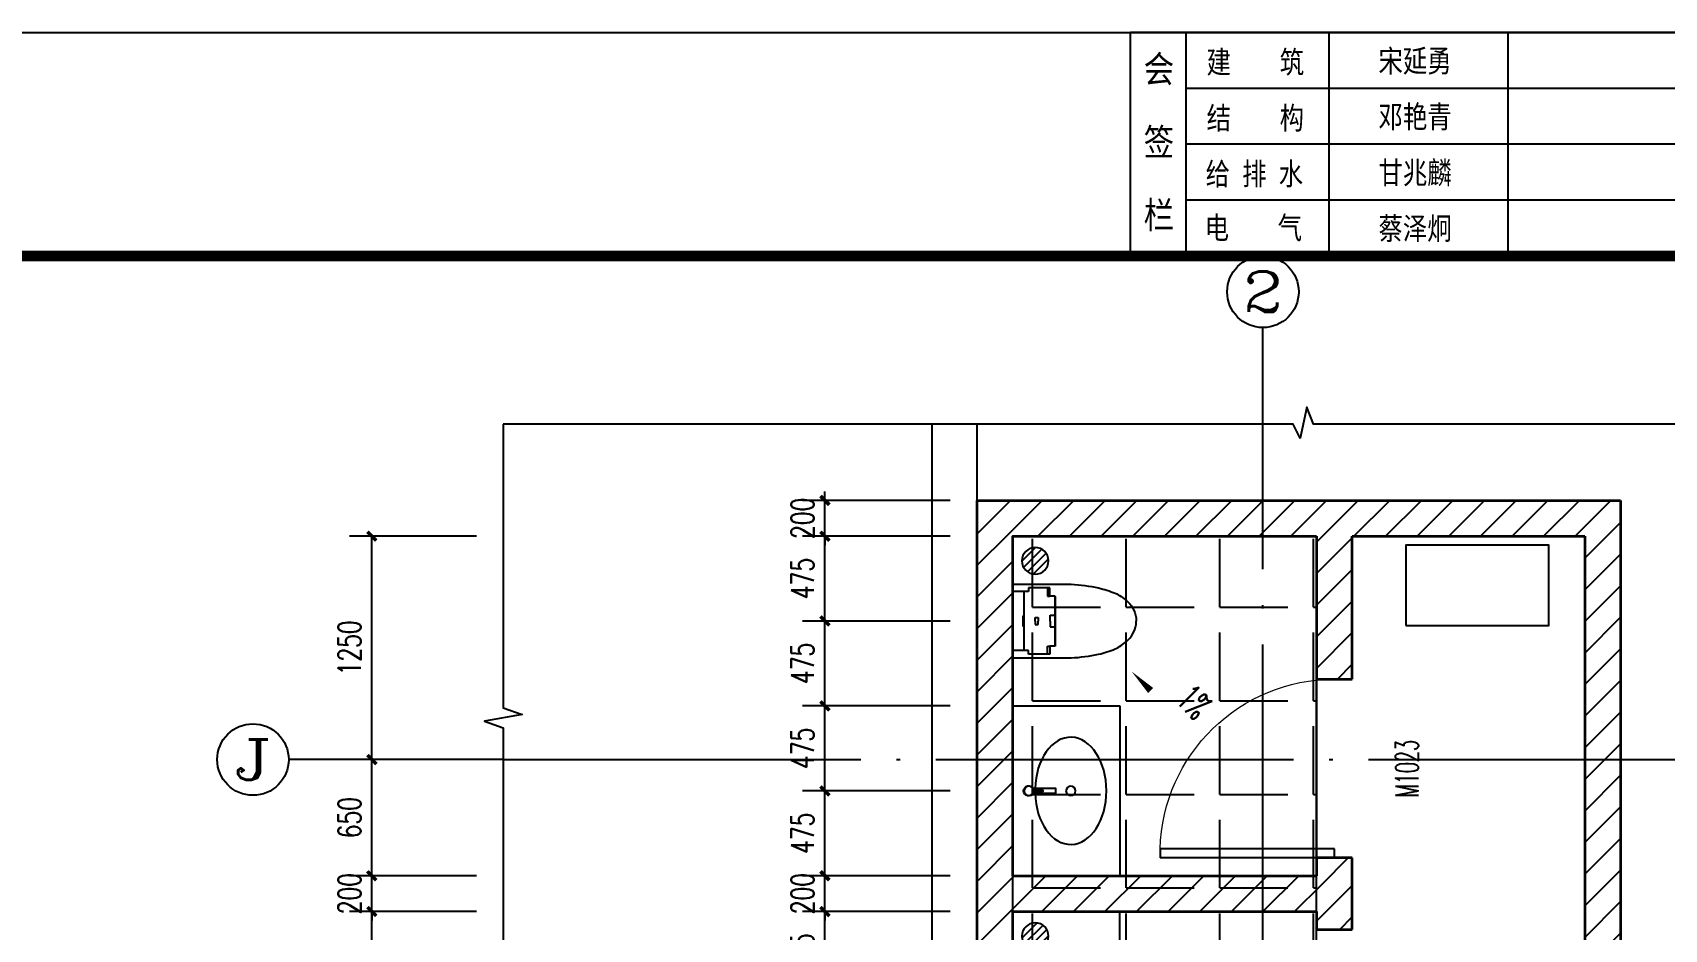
# Model space of a CAD drawing. Header units: millimetres. Extents: x 434053 to 1059003, y -2417481 to 936527.
# Drawn here: x 543948 to 553075, y -2118522 to -2113504 of the extents above; entities that cross this region are included whole.
import ezdxf
from ezdxf.enums import TextEntityAlignment as Align

# ---------------------------------------------------------------- set-up
doc = ezdxf.new("R2010")
doc.units = ezdxf.units.MM
doc.header["$LTSCALE"] = 1000
doc.header["$MEASUREMENT"] = 0
doc.linetypes.add('DOTE', pattern=[2.4200000000000004, 2, -0.2, 0.02, -0.2])
doc.layers.get('Defpoints').update_dxf_attribs({"color": 6})
for name, color, linetype in [('A-ANNO-DIMS', 3, 'Continuous'), ('A-ANNO-TTLB', 7, 'Continuous'), ('A-AXIS', 16, 'DOTE'), ('A-WALL-PATT', 8, 'Continuous'), ('AXIS', 3, 'Continuous'), ('AXIS_TEXT', 7, 'Continuous'), ('DIM_SYMB', 3, 'Continuous'), ('fur2023', 252, 'Continuous'), ('PUB_HATCH', 8, 'Continuous'), ('PUB_TEXT', 7, 'Continuous'), ('STAIR', 2, 'Continuous'), ('WINDOW', 4, 'Continuous'), ('WINDOW_TEXT', 7, 'Continuous')]:
    doc.layers.add(name, color=color, linetype=linetype)
doc.layers.add('A-WALL', color=5, linetype='Continuous', lineweight=35)
doc.styles.add('_TCH_AXIS', font='COMPLEX', dxfattribs={"bigfont": 'GBCBIG'})
doc.styles.add('_TCH_DIM', font='SIMPLEX.shx', dxfattribs={"width": 0.8, "height": 3, "bigfont": 'GBCBIG.shx'})
doc.styles.add('_TCH_DIM_T3', font='SIMPLEX', dxfattribs={"width": 0.7058823529411765, "bigfont": 'GBCBIG'})
doc.styles.add('_TCH_WINDOW', font='SIMPLEX.shx', dxfattribs={"width": 0.8, "height": 3.5, "bigfont": 'GBCBIG.shx'})
doc.styles.add('COMPLEX', font='COMPLEX')
doc.styles.add('TITXH', font='')
doc.styles.add('TITXV', font='', dxfattribs={"width": 0.8})
doc.styles.get('TITXH').set_extended_font_data('@SimSun')
doc.styles.get('TITXV').set_extended_font_data('SimSun')
doc.dimstyles.new('_TCH_ARCH&&50', dxfattribs={"dimtxt": 127.5, "dimasz": 50, "dimexe": 125, "dimexo": 150, "dimgap": 61.25000000000001, "dimtad": 1, "dimdec": 0, "dimzin": 0, "dimdsep": 46, "dimtxsty": '_TCH_DIM_T3', "dimblk": 'ARCHTICK', "dimcen": 0.09, "dimclrt": 7, "dimazin": 2, "dimtfac": 1, "dimtdec": 0, "dimtix": 1, "dimtmove": 2, "dimatfit": 3, "dimfxl": 1, "dimtolj": 1, "dimtzin": 0, "dimarcsym": 0})
pattern_1 = [(45, (-1713816.564053446, -1462893.014547605), (-88.38838300365748, 88.3883830036575), [])]

# ---------------------------------------------------------------- blocks, each defined once
blk = doc.blocks.new('asdfgafg$titleblk$00000094')
for p, q in [((0, 24.99999999599822), (-158.2499999746724, 24.99999999599822)), ((-158.2499999746724, 0), (-158.2499999746724, 24.99999999599822)), ((-151.9999999756692, 0), (-151.9999999756692, 24.99999999599822)), ((-135.9999999782303, 0), (-135.9999999782303, 24.99999999599822)), ((-115.9999999814318, 0), (-115.9999999814318, 24.99999999599822)), ((-95.99999998463318, 0), (-95.99999998463318, 24.99999999599822)), ((-75.9999999878346, 0), (-75.9999999878346, 24.99999999599822)), ((-59.99999999039574, 0), (-59.99999999039574, 24.99999999599822)), ((-39.99999999359716, 0), (-39.99999999359716, 24.99999999599822)), ((-19.99999999679858, 0), (-19.99999999679858, 24.99999999599822)), ((0, 18.74999999699503), (-151.9999999756692, 18.74999999700231)), ((0, 12.49999999799911), (-151.9999999756692, 12.49999999799911)), ((0, 6.249999999003194), (-151.9999999756692, 6.249999999003194))]:
    blk.add_line(p, q)
blk.add_lwpolyline([(0, 24.99999999599822), (0, 0)])
at = {"style": 'TITXH', "width": 1.200000000436557}
blk.add_text('会  签  栏', height=2.499999999599822, rotation=270, dxfattribs=at).set_placement((-156.3551449330334, 23.02742383202713))
at = {"style": 'TITXV'}
for s, width, p in [('建    筑', 0.7999999999272405, (-149.7241349023316, 20.4465105476047)), ('暖    通', 0.8000000002910383, (-73.55499544412305, 20.4465105476047)), ('结    构', 0.7999999999272405, (-149.7241349023316, 14.19651054860879)), ('给 排 水', 0.7999999999272405, (-149.8315710490351, 7.946510549605591)), ('电    气', 0.7999999999272405, (-149.943094733535, 1.915334992452699))]:
    blk.add_text(s, height=2.499999999599822, dxfattribs=dict(at, width=width)).set_placement(p)
at = {"style": 'TITXV', "width": 0.8}
for tag, p in [('建筑', (-126.4027833445798, 21.83567951156147)), ('暖通', (-50.4027833567452, 21.83567951156147)), ('结构', (-126.4027833445798, 15.58567951256555)), ('给排水', (-126.4027833445798, 9.335679513562354)), ('电气', (-126.4027833445798, 3.085679514566436))]:
    blk.add_attdef(tag, text='', height=2.5, dxfattribs=at).set_placement(p, align=Align.MIDDLE_CENTER)
blk = doc.blocks.new('asdfdfsdh')
at = {"layer": 'A-ANNO-TTLB'}
blk.add_lwpolyline([(0, 42050), (29700, 42050), (29700, 0), (0, 0)], close=True, dxfattribs=at)
at = {"layer": 'A-ANNO-TTLB', "const_width": 60}
blk.add_lwpolyline([(500, 40800), (500, 500), (29200, 500), (29200, 40800)], close=True, dxfattribs=at)
at = {"layer": 'A-ANNO-TTLB', "xscale": 49.99999999999999, "yscale": 49.99999999999999, "zscale": 49.99999999999999}
blk.add_blockref('asdfgafg$titleblk$00000094', (29200, 40800), dxfattribs=at).add_auto_attribs({'暖通': '陈少玲', '电气': '蔡泽炯', '给排水': '甘兆麟', '结构': '邓艳青', '建筑': '宋延勇'})
blk = doc.blocks.new('_AXISO')
blk.add_circle((0, 0), 0.5)
at = {"layer": 'AXIS_TEXT', "style": 'COMPLEX', "width": 1.041666666666667}
blk.add_attdef('A', text='', height=0.56, dxfattribs=at).set_placement((-0.25, -0.28), (0.25, -0.28), align=Align.FIT)
blk = doc.blocks.new('A$C3E4953DA')
at = {"layer": 'A-AXIS'}
for p, q in [((-1950.656320061069, -5858.998682303354), (-1950.656320061069, 16732.77154067159)), ((-6199.997147261631, 14856.27684041951), (3500.002852738369, 14856.27684041951))]:
    blk.add_line(p, q, dxfattribs=at)
at = {"layer": 'AXIS'}
for p, q in [((-1950.656320061072, 16732.77154067159), (-1950.656320061072, 17273.7713076137)), ((-6199.997147261631, 14856.27684041951), (-7399.997147261864, 14856.27684041951))]:
    blk.add_line(p, q, dxfattribs=at)
at = {"layer": 'DIM_SYMB'}
blk.add_lwpolyline([(-6199.997147261631, 16732.77154067159), (-6199.997147261631, 15146.20177534502), (-6094.997147261631, 15107.98490074743), (-6304.997147261631, 15070.95623479877), (-6199.997147261631, 15033.70177534502), (-6199.997147261631, -5858.998682303354), (-1780.940468417015, -5858.998682303354), (-1742.723593819421, -5928.17175350897), (-1705.694927870762, -5808.311458763666), (-1668.440468417015, -5858.998682303354), (3500.002852738369, -5858.998682303354), (3500.002852738369, 15033.70177534502), (3406.316918259021, 15070.95623479877), (3581.035901703406, 15103.5182321528), (3500.002852738369, 15146.20177534502), (3500.002852738369, 16732.77154067159), (-1668.440468417481, 16732.77154067159), (-1705.694927870762, 16827.77154067159), (-1742.723593819421, 16654.52783548925), (-1780.940468417481, 16732.77154067159), (-6199.997147261631, 16732.77154067159)], dxfattribs=at)
at = {"layer": 'AXIS'}
ref = blk.add_blockref('_AXISO', (-1950.656320061072, 17473.7713076137), dxfattribs=dict(at, xscale=400, yscale=400, zscale=400))
ref.add_attrib('A', '2', dxfattribs={"layer": 'AXIS_TEXT', "height": 226.2741699796952, "style": '_TCH_AXIS', "width": 1.499999999999998}).set_placement((-2063.793405050919, 17360.63422262385), (-1837.519235071224, 17360.63422262385), align=Align.FIT)
ref = blk.add_blockref('_AXISO', (-7599.997147261864, 14856.27684041951), dxfattribs=dict(at, xscale=400, yscale=400, zscale=400))
ref.add_attrib('A', 'J', dxfattribs={"layer": 'AXIS_TEXT', "height": 226.2741699796952, "style": '_TCH_AXIS', "width": 1.909090909090909}).set_placement((-7713.134232251712, 14743.13975542966), (-7486.860062272017, 14743.13975542966), align=Align.FIT)
blk = doc.blocks.new('dgasdgghVanity 2')
blk.add_line((484.4239570032805, 487.3499999963242), (473.9160612057894, 487.3499999963242))
blk.add_lwpolyline([(0, 950), (0, 0), (600, 0), (600, 950)], close=True)
at = {"ltscale": 0.3}
for points in [[(484.4239570070058, 462.6499999959196), (358.2271967455745, 462.6499999768421), (358.2271967418492, 487.3499999768392), (484.4239570032805, 487.3499999959167)], [(484.2039247173816, 478.2499999958527), (432, 478.2499999874271), (432, 471.7499999874271), (484.2039247173816, 471.7499999958527)]]:
    blk.add_lwpolyline(points, dxfattribs=at)
for centre, radius in [((275.0000001024455, 475), 26.66666666666668), ((510, 475), 26)]:
    blk.add_circle(centre, radius, dxfattribs=at)
blk.add_arc((510, 475), 28.6, 205.5830019485702, 154.4169980597021, dxfattribs=at)
at = {"ltscale": 0.3, "extrusion": (0, 0, -1)}
blk.add_ellipse((275.0000001024455, 475), major_axis=(-6.658487161085287e-09, 300.0000001316703), ratio=0.666666666374066, start_param=1.611974629839897, end_param=7.812803330996068, dxfattribs=at)
blk = doc.blocks.new('dgasdgghCES9786-2')
for p, q in [((0, 205.6961801107682), (328.6877134144306, 205.6961801107682)), ((0, 205.6961801107682), (-1.862645149230957e-09, -205.6961801107682)), ((196.6883559711277, 185.4965395544132), (89.86584519408643, 185.4965395543986)), ((89.86584519408643, 185.4965395543986), (89.86584519594908, 165.1034467341233)), ((89.86584519408643, 185.4965395543986), (89.86584519594908, 165.1034467341233)), ((208.6932402458042, 185.4965395544132), (196.6883559711277, 185.4965395544132)), ((196.6883559711277, 185.4965395544132), (196.6883559729904, 139.8529157062876)), ((208.6932402458042, 139.8529157062876), (208.6932402458042, 185.4965395544132)), ((89.86584519594908, 165.1034467341233), (0, 165.1034467341378)), ((89.86584519594908, 165.1034467341233), (0, 165.1034467341378)), ((62.84375339560211, 165.1034467341378), (62.84375339560211, -165.1034467341087)), ((196.6883559729904, 139.8529157062876), (208.6932402458042, 139.8529157062876)), ((240.0420708041638, 139.8529157062876), (208.6932402458042, 139.8529157062876)), ((240.0420708023012, -137.4145022041339), (240.0420708041638, 139.8529157062876)), ((240.0420708023012, 137.414502204163), (240.0420708023012, -139.8529157062294)), ((57.84375339560211, 27.37464556877967), (57.84375339560211, -27.37464556875057)), ((125.9967077895999, 2.91038304567337e-11), (125.9967077877373, 19.56111737448373)), ((125.9967077877373, 19.56111737448373), (142.8500296790153, 19.56111737446918)), ((125.9967077895999, 2.91038304567337e-11), (125.9967077858746, -19.56111737445462)), ((142.8500296790153, 19.56111737446918), (142.8500296808779, 1.455191522836685e-11)), ((142.8500296771526, -19.56111737446918), (142.8500296808779, 1.455191522836685e-11)), ((210.7601140122861, 2.91038304567337e-11), (210.7601140104234, 32.14379289111821)), ((210.7601140104234, 32.14379289111821), (240.0420708041638, 32.14379289111821)), ((210.7601140122861, 2.91038304567337e-11), (210.7601140122861, -32.14379289108911)), ((125.9967077858746, -19.56111737445462), (142.8500296771526, -19.56111737446918)), ((210.7601140122861, -32.14379289108911), (240.0420708041638, -32.14379289108911)), ((89.86584519594908, -165.1034467341233), (-1.862645149230957e-09, -165.1034467341087)), ((89.86584519408643, -185.4965395543986), (89.86584519594908, -165.1034467341233)), ((196.6883559692651, -185.4965395543841), (196.6883559711277, -139.8529157062294)), ((196.6883559711277, -139.8529157062294), (208.6932402439415, -139.8529157062294)), ((240.0420708023012, -139.8529157062294), (208.6932402439415, -139.8529157062294)), ((208.6932402439415, -139.8529157062294), (208.6932402458042, -185.4965395543841)), ((-1.862645149230957e-09, -205.6961801107391), (328.687713412568, -205.6961801107391)), ((196.6883559692651, -185.4965395543841), (89.86584519408643, -185.4965395543986)), ((208.6932402458042, -185.4965395543841), (196.6883559692651, -185.4965395543841))]:
    blk.add_line(p, q)
at = {"elevation": 2.328306436538696e-10}
for points in [[(328.687713412568, 205.6961801107682, -0.0369750836882553), (483.6538356337696, 185.8141228954628, -0.0315728188376207), (576.5037810634822, 155.9421461623133, -0.0630481351057874), (640.7847530003637, 114.5467442634254, -0.0795584418142611), (674.9337512217462, 74.14773435542884, -0.0852015515430052), (694.662331206724, 18.98009473469574, -0.0290792063809482), (695, 8.731149137020111e-11, -0.4208958521712808)], [(328.6877134144306, -205.6961801107391, 0.0369750836882553), (483.6538356356323, -185.8141228954628, 0.0315728188376207), (576.5037810653448, -155.9421461622551, 0.0630481351057874), (640.7847530022264, -114.5467442634254, 0.0795584418142611), (674.9337512236089, -74.14773435542884, 0.0852015515430052), (694.662331206724, -18.98009473466664, 0.0290792063809482), (695, -5.820766091346741e-11, 0.4208958521712808)]]:
    blk.add_lwpolyline(points, format="xyb", dxfattribs=at)
for points, elevation in [([(62.84375339560211, 32.9825826165179), (57.63792665861547, 27.14379289111821)], 2.328306436538696e-10), ([(62.84375339560211, -32.9825826165179), (57.63792665675282, -27.14379289108911)], -2.328306436538696e-10)]:
    blk.add_lwpolyline(points, dxfattribs=dict(elevation=elevation))
blk = doc.blocks.new('adfasdfdgdf')
at = {"layer": 'fur2023', "elevation": -2.792330975599482e-07}
blk.add_lwpolyline([(-3399.999871907174, 17125.69617579831), (-2599.999871907174, 17125.69618011732), (-2599.999871907174, 17575.69618011732), (-3399.999871907174, 17575.69618011732)], close=True, dxfattribs=at)
at = {"layer": 'fur2023', "extrusion": (-0.1037985538864145, 1.340733080112955e-13, -0.994598341146359), "xscale": -1, "rotation": 89.99999925633088}
blk.add_blockref('dgasdgghCES9786-2', (-17150.69618162814, 5569.750713181572, 581.2719023352198), dxfattribs=at)
at = {"layer": 'fur2023', "xscale": -1}
blk.add_blockref('dgasdgghVanity 2', (-5000.000002750545, 15725.69618103327, -2.792330975599482e-07), dxfattribs=at)
at = {"layer": 'fur2023', "rotation": 180}
blk.add_blockref('dgasdgghVanity 2', (-5000.000002750545, 15525.69618103327, -2.792330975599482e-07), dxfattribs=at)
blk = doc.blocks.new('fdshf')
at = {"layer": 'STAIR'}
h = blk.add_hatch(dxfattribs=at)
h.set_pattern_fill('ANSI31', color=8, scale=20, style=0)
h.set_pattern_definition([(45, (-83487.75080320088, 15410.43663134496), (-22.45064030267288, 22.45064030267288), [])])
edge = h.paths.add_edge_path()
edge.add_arc((0, 0), 75, 0, 360)
blk.add_circle((0, 0), 75, dxfattribs=at)
blk = doc.blocks.new('_ArchTick')
at = {"color": 0, "linetype": 'ByBlock', "const_width": 0.4}
blk.add_lwpolyline([(-0.5, -0.5), (0.5, 0.5)], dxfattribs=at)
blk = doc.blocks.new('*D866')
at = {"layer": 'A-ANNO-DIMS', "color": 0, "lineweight": -2, "transparency": 16777216}
for p, q in [((549079.7627155809, -2118421.707000427), (548254.7814724597, -2118421.707000427)), ((548379.7814724597, -2118896.707000431), (548379.7814724597, -2118421.707000427)), ((549079.7627155863, -2118896.707000431), (548254.7814724597, -2118896.707000431))]:
    blk.add_line(p, q, dxfattribs=at)
at = {"layer": 'Defpoints', "color": 0, "transparency": 16777216}
for p in [(548379.7814724597, -2118421.707000427), (549229.7627155809, -2118421.707000427), (549229.7627155863, -2118896.707000431)]:
    blk.add_point(p, dxfattribs=at)
at = {"layer": 'A-ANNO-DIMS', "color": 0, "lineweight": -2, "transparency": 16777216, "xscale": 50, "yscale": 50, "zscale": 50}
for p, rotation in [((548379.7814724597, -2118421.707000427), 90), ((548379.7814724597, -2118896.707000431), 270)]:
    blk.add_blockref('_ArchTick', p, dxfattribs=dict(at, rotation=rotation))
at = {"layer": 'A-ANNO-DIMS', "color": 7, "transparency": 16777216, "insert": (548254.78147246, -2118659.207000429), "char_height": 127.5, "attachment_point": 5, "rotation": 90, "style": '_TCH_DIM_T3'}
blk.add_mtext('\\A1;475', dxfattribs=at)
blk = doc.blocks.new('*D867')
at = {"layer": 'A-ANNO-DIMS', "color": 0, "lineweight": -2, "transparency": 16777216}
for p, q in [((548379.7814724557, -2118221.707000364), (548379.7814724557, -2118171.707000364)), ((549079.7627155785, -2118221.707000364), (548254.7814724557, -2118221.707000364)), ((548379.7814724557, -2118421.707000427), (548379.7814724557, -2118221.707000364)), ((549079.7627155809, -2118421.707000427), (548254.7814724557, -2118421.707000427)), ((548379.7814724557, -2118421.707000427), (548379.7814724557, -2118471.707000427))]:
    blk.add_line(p, q, dxfattribs=at)
at = {"layer": 'Defpoints', "color": 0, "transparency": 16777216}
for p in [(548379.7814724557, -2118221.707000364), (549229.7627155785, -2118221.707000364), (549229.7627155809, -2118421.707000427)]:
    blk.add_point(p, dxfattribs=at)
at = {"layer": 'A-ANNO-DIMS', "color": 0, "lineweight": -2, "transparency": 16777216, "xscale": 50, "yscale": 50, "zscale": 50}
for p, rotation in [((548379.7814724557, -2118221.707000364), 270), ((548379.7814724557, -2118421.707000427), 90)]:
    blk.add_blockref('_ArchTick', p, dxfattribs=dict(at, rotation=rotation))
at = {"layer": 'A-ANNO-DIMS', "color": 7, "transparency": 16777216, "insert": (548254.7814724561, -2118321.707000395), "char_height": 127.5, "attachment_point": 5, "rotation": 90, "style": '_TCH_DIM_T3'}
blk.add_mtext('\\A1;200', dxfattribs=at)
blk = doc.blocks.new('*D868')
at = {"layer": 'A-ANNO-DIMS', "color": 0, "lineweight": -2, "transparency": 16777216}
for p, q in [((549079.7627155731, -2117746.707000431), (548254.7814724518, -2117746.707000431)), ((548379.7814724518, -2118221.707000364), (548379.7814724518, -2117746.707000431)), ((549079.7627155785, -2118221.707000364), (548254.7814724518, -2118221.707000364))]:
    blk.add_line(p, q, dxfattribs=at)
at = {"layer": 'Defpoints', "color": 0, "transparency": 16777216}
for p in [(548379.7814724518, -2117746.707000431), (549229.7627155731, -2117746.707000431), (549229.7627155785, -2118221.707000364)]:
    blk.add_point(p, dxfattribs=at)
at = {"layer": 'A-ANNO-DIMS', "color": 0, "lineweight": -2, "transparency": 16777216, "xscale": 50, "yscale": 50, "zscale": 50}
for p, rotation in [((548379.7814724518, -2117746.707000431), 90), ((548379.7814724518, -2118221.707000364), 270)]:
    blk.add_blockref('_ArchTick', p, dxfattribs=dict(at, rotation=rotation))
at = {"layer": 'A-ANNO-DIMS', "color": 7, "transparency": 16777216, "insert": (548254.7814724521, -2117984.207000398), "char_height": 127.5, "attachment_point": 5, "rotation": 90, "style": '_TCH_DIM_T3'}
blk.add_mtext('\\A1;475', dxfattribs=at)
blk = doc.blocks.new('*D869')
at = {"layer": 'A-ANNO-DIMS', "color": 0, "lineweight": -2, "transparency": 16777216}
for p, q in [((549079.7627155676, -2117271.707000427), (548254.7814724464, -2117271.707000427)), ((548379.7814724464, -2117746.707000431), (548379.7814724464, -2117271.707000427)), ((549079.7627155731, -2117746.707000431), (548254.7814724464, -2117746.707000431))]:
    blk.add_line(p, q, dxfattribs=at)
at = {"layer": 'Defpoints', "color": 0, "transparency": 16777216}
for p in [(548379.7814724464, -2117271.707000427), (549229.7627155676, -2117271.707000427), (549229.7627155731, -2117746.707000431)]:
    blk.add_point(p, dxfattribs=at)
at = {"layer": 'A-ANNO-DIMS', "color": 0, "lineweight": -2, "transparency": 16777216, "xscale": 50, "yscale": 50, "zscale": 50}
for p, rotation in [((548379.7814724464, -2117271.707000427), 90), ((548379.7814724464, -2117746.707000431), 270)]:
    blk.add_blockref('_ArchTick', p, dxfattribs=dict(at, rotation=rotation))
at = {"layer": 'A-ANNO-DIMS', "color": 7, "transparency": 16777216, "insert": (548254.7814724467, -2117509.207000429), "char_height": 127.5, "attachment_point": 5, "rotation": 90, "style": '_TCH_DIM_T3'}
blk.add_mtext('\\A1;475', dxfattribs=at)
blk = doc.blocks.new('*D870')
at = {"layer": 'A-ANNO-DIMS', "color": 0, "lineweight": -2, "transparency": 16777216}
for p, q in [((549079.7627155621, -2116796.295922862), (548254.7814724408, -2116796.295922862)), ((548379.7814724408, -2117271.707000427), (548379.7814724408, -2116796.295922862)), ((549079.7627155676, -2117271.707000427), (548254.7814724408, -2117271.707000427))]:
    blk.add_line(p, q, dxfattribs=at)
at = {"layer": 'Defpoints', "color": 0, "transparency": 16777216}
for p in [(548379.7814724408, -2116796.295922862), (549229.7627155621, -2116796.295922862), (549229.7627155676, -2117271.707000427)]:
    blk.add_point(p, dxfattribs=at)
at = {"layer": 'A-ANNO-DIMS', "color": 0, "lineweight": -2, "transparency": 16777216, "xscale": 50, "yscale": 50, "zscale": 50}
for p, rotation in [((548379.7814724408, -2116796.295922862), 90), ((548379.7814724408, -2117271.707000427), 270)]:
    blk.add_blockref('_ArchTick', p, dxfattribs=dict(at, rotation=rotation))
at = {"layer": 'A-ANNO-DIMS', "color": 7, "transparency": 16777216, "insert": (548254.7814724412, -2117034.001461645), "char_height": 127.5, "attachment_point": 5, "rotation": 90, "style": '_TCH_DIM_T3'}
blk.add_mtext('\\A1;475', dxfattribs=at)
blk = doc.blocks.new('*D871')
at = {"layer": 'A-ANNO-DIMS', "color": 0, "lineweight": -2, "transparency": 16777216}
for p, q in [((549079.7627155567, -2116321.707000364), (548254.7814724355, -2116321.707000364)), ((548379.7814724355, -2116796.295922862), (548379.7814724355, -2116321.707000364)), ((549079.7627155621, -2116796.295922862), (548254.7814724355, -2116796.295922862))]:
    blk.add_line(p, q, dxfattribs=at)
at = {"layer": 'Defpoints', "color": 0, "transparency": 16777216}
for p in [(548379.7814724355, -2116321.707000364), (549229.7627155567, -2116321.707000364), (549229.7627155621, -2116796.295922862)]:
    blk.add_point(p, dxfattribs=at)
at = {"layer": 'A-ANNO-DIMS', "color": 0, "lineweight": -2, "transparency": 16777216, "xscale": 50, "yscale": 50, "zscale": 50}
for p, rotation in [((548379.7814724355, -2116321.707000364), 90), ((548379.7814724355, -2116796.295922862), 270)]:
    blk.add_blockref('_ArchTick', p, dxfattribs=dict(at, rotation=rotation))
at = {"layer": 'A-ANNO-DIMS', "color": 7, "transparency": 16777216, "insert": (548254.7814724358, -2116559.001461613), "char_height": 127.5, "attachment_point": 5, "rotation": 90, "style": '_TCH_DIM_T3'}
blk.add_mtext('\\A1;475', dxfattribs=at)
blk = doc.blocks.new('*D872')
at = {"layer": 'A-ANNO-DIMS', "color": 0, "lineweight": -2, "transparency": 16777216}
for p, q in [((548379.7814724315, -2116121.707000364), (548379.7814724315, -2116071.707000364)), ((549079.7627155543, -2116121.707000364), (548254.7814724315, -2116121.707000364)), ((548379.7814724315, -2116321.707000364), (548379.7814724315, -2116121.707000364)), ((549079.7627155567, -2116321.707000364), (548254.7814724315, -2116321.707000364)), ((548379.7814724315, -2116321.707000364), (548379.7814724315, -2116371.707000364))]:
    blk.add_line(p, q, dxfattribs=at)
at = {"layer": 'Defpoints', "color": 0, "transparency": 16777216}
for p in [(548379.7814724315, -2116121.707000364), (549229.7627155543, -2116121.707000364), (549229.7627155567, -2116321.707000364)]:
    blk.add_point(p, dxfattribs=at)
at = {"layer": 'A-ANNO-DIMS', "color": 0, "lineweight": -2, "transparency": 16777216, "xscale": 50, "yscale": 50, "zscale": 50}
for p, rotation in [((548379.7814724315, -2116121.707000364), 270), ((548379.7814724315, -2116321.707000364), 90)]:
    blk.add_blockref('_ArchTick', p, dxfattribs=dict(at, rotation=rotation))
at = {"layer": 'A-ANNO-DIMS', "color": 7, "transparency": 16777216, "insert": (548254.7814724318, -2116221.707000364), "char_height": 127.5, "attachment_point": 5, "rotation": 90, "style": '_TCH_DIM_T3'}
blk.add_mtext('\\A1;200', dxfattribs=at)
blk = doc.blocks.new('*D1025')
at = {"layer": 'A-ANNO-DIMS', "color": 0, "lineweight": -2, "transparency": 16777216}
for p, q in [((546430.4218878115, -2116321.707000363), (545720.3766162333, -2116321.707000363)), ((545845.3766162333, -2117571.706999985), (545845.3766162333, -2116321.707000363)), ((546430.421887819, -2117571.706999985), (545720.3766162333, -2117571.706999985))]:
    blk.add_line(p, q, dxfattribs=at)
at = {"layer": 'Defpoints', "color": 0, "transparency": 16777216}
for p in [(545845.3766162333, -2116321.707000363), (546580.4218878115, -2116321.707000363), (546580.421887819, -2117571.706999985)]:
    blk.add_point(p, dxfattribs=at)
at = {"layer": 'A-ANNO-DIMS', "color": 0, "lineweight": -2, "transparency": 16777216, "xscale": 50, "yscale": 50, "zscale": 50}
for p, rotation in [((545845.3766162333, -2116321.707000363), 90), ((545845.3766162333, -2117571.706999985), 270)]:
    blk.add_blockref('_ArchTick', p, dxfattribs=dict(at, rotation=rotation))
at = {"layer": 'A-ANNO-DIMS', "color": 7, "transparency": 16777216, "insert": (545720.3766162336, -2116946.707000174), "char_height": 127.5, "attachment_point": 5, "rotation": 90, "style": '_TCH_DIM_T3'}
blk.add_mtext('\\A1;1250', dxfattribs=at)
blk = doc.blocks.new('*D1026')
at = {"layer": 'A-ANNO-DIMS', "color": 0, "lineweight": -2, "transparency": 16777216}
for p, q in [((546430.421887819, -2117571.706999985), (545720.3766162388, -2117571.706999985)), ((545845.3766162388, -2118221.707000426), (545845.3766162388, -2117571.706999985)), ((546430.4218878228, -2118221.707000426), (545720.3766162388, -2118221.707000426))]:
    blk.add_line(p, q, dxfattribs=at)
at = {"layer": 'Defpoints', "color": 0, "transparency": 16777216}
for p in [(545845.3766162388, -2117571.706999985), (546580.421887819, -2117571.706999985), (546580.4218878228, -2118221.707000426)]:
    blk.add_point(p, dxfattribs=at)
at = {"layer": 'A-ANNO-DIMS', "color": 0, "lineweight": -2, "transparency": 16777216, "xscale": 50, "yscale": 50, "zscale": 50}
for p, rotation in [((545845.3766162388, -2117571.706999985), 90), ((545845.3766162388, -2118221.707000426), 270)]:
    blk.add_blockref('_ArchTick', p, dxfattribs=dict(at, rotation=rotation))
at = {"layer": 'A-ANNO-DIMS', "color": 7, "transparency": 16777216, "insert": (545720.3766162392, -2117896.707000205), "char_height": 127.5, "attachment_point": 5, "rotation": 90, "style": '_TCH_DIM_T3'}
blk.add_mtext('\\A1;650', dxfattribs=at)
blk = doc.blocks.new('*D1027')
at = {"layer": 'A-ANNO-DIMS', "color": 0, "lineweight": -2, "transparency": 16777216}
for p, q in [((545845.3766162414, -2118221.707000426), (545845.3766162414, -2118171.707000426)), ((546430.4218878228, -2118221.707000426), (545720.3766162414, -2118221.707000426)), ((545845.3766162414, -2118421.707000426), (545845.3766162414, -2118221.707000426)), ((546430.4218878241, -2118421.707000426), (545720.3766162414, -2118421.707000426)), ((545845.3766162414, -2118421.707000426), (545845.3766162414, -2118471.707000426))]:
    blk.add_line(p, q, dxfattribs=at)
at = {"layer": 'Defpoints', "color": 0, "transparency": 16777216}
for p in [(545845.3766162414, -2118221.707000426), (546580.4218878228, -2118221.707000426), (546580.4218878241, -2118421.707000426)]:
    blk.add_point(p, dxfattribs=at)
at = {"layer": 'A-ANNO-DIMS', "color": 0, "lineweight": -2, "transparency": 16777216, "xscale": 50, "yscale": 50, "zscale": 50}
for p, rotation in [((545845.3766162414, -2118221.707000426), 270), ((545845.3766162414, -2118421.707000426), 90)]:
    blk.add_blockref('_ArchTick', p, dxfattribs=dict(at, rotation=rotation))
at = {"layer": 'A-ANNO-DIMS', "color": 7, "transparency": 16777216, "insert": (545720.3766162418, -2118321.707000426), "char_height": 127.5, "attachment_point": 5, "rotation": 90, "style": '_TCH_DIM_T3'}
blk.add_mtext('\\A1;200', dxfattribs=at)
blk = doc.blocks.new('*D1028')
at = {"layer": 'A-ANNO-DIMS', "color": 0, "lineweight": -2, "transparency": 16777216}
for p, q in [((546430.4218878241, -2118421.707000426), (545720.3766162477, -2118421.707000426)), ((545845.3766162477, -2120321.707000373), (545845.3766162477, -2118421.707000426)), ((546430.4218878354, -2120321.707000373), (545720.3766162477, -2120321.707000373))]:
    blk.add_line(p, q, dxfattribs=at)
at = {"layer": 'Defpoints', "color": 0, "transparency": 16777216}
for p in [(545845.3766162477, -2118421.707000426), (546580.4218878241, -2118421.707000426), (546580.4218878354, -2120321.707000373)]:
    blk.add_point(p, dxfattribs=at)
at = {"layer": 'A-ANNO-DIMS', "color": 0, "lineweight": -2, "transparency": 16777216, "xscale": 50, "yscale": 50, "zscale": 50}
for p, rotation in [((545845.3766162477, -2118421.707000426), 90), ((545845.3766162477, -2120321.707000373), 270)]:
    blk.add_blockref('_ArchTick', p, dxfattribs=dict(at, rotation=rotation))
at = {"layer": 'A-ANNO-DIMS', "color": 7, "transparency": 16777216, "insert": (545720.376616248, -2119371.7070004), "char_height": 127.5, "attachment_point": 5, "rotation": 90, "style": '_TCH_DIM_T3'}
blk.add_mtext('\\A1;1900', dxfattribs=at)
blk = doc.blocks.new('$DorLib2D$00000001')
for p, q in [((0.45, 0.9750000000000001), (0.5000000000000002, 0.9750000000000001)), ((0.45, 0), (0.45, 0.9750000000000001)), ((0.5, 0), (0.5, 0.9750000000000001)), ((0.5, 0), (0.45, 0))]:
    blk.add_line(p, q)
at = {"lineweight": 13}
blk.add_arc((0.475, 0), 0.975, 91.4692835813538, 180, dxfattribs=at)

msp = doc.modelspace()

# ---------------------------------------------------------------- hatches: boundary and pattern name
at = {"layer": 'A-WALL-PATT'}
h = msp.add_hatch(dxfattribs=at)
h.set_pattern_fill('普通砖', color=256, scale=50, style=0)
h.set_pattern_definition(pattern_1)
h.paths.add_polyline_path([(549229.7627155568, -2116321.707000363), (549329.7627150726, -2116255.040333744), (549329.7627150706, -2116121.707000368), (549229.7627155661, -2116121.707000363)])
h = msp.add_hatch(dxfattribs=at)
h.set_pattern_fill('普通砖', color=256, scale=50, style=0)
h.set_pattern_definition(pattern_1)
h.paths.add_polyline_path([(549329.7627150726, -2116255.040333744), (549429.7627150735, -2116321.707000427), (551129.7627157655, -2116321.707000507), (551229.7627157934, -2116255.040333803), (551229.7627158493, -2116121.707000458), (549329.7627150707, -2116121.707000368)])
h = msp.add_hatch(dxfattribs=at)
h.set_pattern_fill('普通砖', color=256, scale=50, style=0)
h.set_pattern_definition(pattern_1)
h.paths.add_polyline_path([(551229.7627157934, -2116255.040333804), (551329.7627157655, -2116321.707000446), (552629.7627158371, -2116321.707000508), (552829.7627158448, -2116121.707000514), (551229.7627158493, -2116121.707000458)])
h = msp.add_hatch(dxfattribs=at)
h.set_pattern_fill('普通砖', color=256, scale=50, style=0)
h.set_pattern_definition(pattern_1)
h.paths.add_polyline_path([(552829.7627158448, -2116121.707000514), (552629.7627158371, -2116321.707000508), (552629.7627156825, -2124721.706999137), (552763.0960490322, -2124721.706999152), (552829.7627156829, -2124621.706999159)])
h = msp.add_hatch(dxfattribs=at)
h.set_pattern_fill('普通砖', color=256, scale=50, style=0)
h.set_pattern_definition(pattern_1)
h.paths.add_polyline_path([(549329.7627150726, -2116255.040333744), (549229.7627150735, -2116321.707000437), (549229.7627150381, -2118221.706998954), (549329.7627150565, -2118321.706999966), (549429.7627150381, -2118221.707000419), (549429.7627150735, -2116321.707000427)])
h = msp.add_hatch(dxfattribs=at)
h.set_pattern_fill('普通砖', color=256, scale=50, style=0)
h.set_pattern_definition(pattern_1)
h.paths.add_polyline_path([(551129.7627157655, -2116321.707000507), (551129.7627157335, -2117121.707000622), (551329.7627158174, -2117121.707000626), (551329.7627157655, -2116321.707000446), (551229.7627157934, -2116255.040333804)])
h = msp.add_hatch(dxfattribs=at)
h.set_pattern_fill('普通砖', color=256, scale=50, style=0)
h.set_pattern_definition(pattern_1)
h.paths.add_polyline_path([(551329.7627158054, -2118321.707000458), (551329.7627158375, -2118121.70700032), (551129.7627157149, -2118121.707000317), (551129.7627157301, -2118221.7070005), (551196.4293824144, -2118321.707000501)])
h = msp.add_hatch(dxfattribs=at)
h.set_pattern_fill('普通砖', color=256, scale=50, style=0)
h.set_pattern_definition(pattern_1)
h.paths.add_polyline_path([(549229.7627155586, -2118421.707000363), (549329.7627150565, -2118321.706999966), (549229.7627150381, -2118221.706998954)])
h = msp.add_hatch(dxfattribs=at)
h.set_pattern_fill('普通砖', color=256, scale=50, style=0)
h.set_pattern_definition(pattern_1)
h.paths.add_polyline_path([(549329.7627150565, -2118321.706999966), (549429.7627150717, -2118421.707000466), (551129.7627157075, -2118421.707000546), (551196.4293824143, -2118321.707000501), (551129.7627157301, -2118221.7070005), (549429.7627150381, -2118221.707000419)])
h = msp.add_hatch(dxfattribs=at)
h.set_pattern_fill('普通砖', color=256, scale=50, style=0)
h.set_pattern_definition(pattern_1)
h.paths.add_polyline_path([(549229.7627152466, -2120321.707000447), (549429.7627150363, -2120321.707000407), (549429.7627150717, -2118421.707000466), (549329.7627150565, -2118321.706999966), (549229.7627150781, -2118421.707000026)])
h = msp.add_hatch(dxfattribs=at)
h.set_pattern_fill('普通砖', color=256, scale=50, style=0)
h.set_pattern_definition(pattern_1)
h.paths.add_polyline_path([(551129.7627157075, -2118421.707000546), (551129.7627156877, -2118521.707000348), (551329.7627157056, -2118521.707000352), (551329.7627158054, -2118321.707000458), (551196.4293824144, -2118321.707000501)])
at = {"layer": 'PUB_HATCH'}
h = msp.add_hatch(dxfattribs=at)
h.set_pattern_fill('ANGLE', color=256, scale=150)
h.set_pattern_definition([(0, (-12008267.04799484, -2016134.811166534), (0, 523.875), [381, -142.875]), (90, (-12008267.04799484, -2016134.811166534), (-523.875, 3.207809209516599e-14), [381, -142.875])])
h.paths.add_polyline_path([(551129.7627158054, -2116321.706998845), (549429.7627156099, -2116321.707000361), (549429.7627155167, -2124921.707001219), (551129.7627157123, -2124921.706999702)])

# ---------------------------------------------------------------- linework, layer by layer
at = {"layer": 'A-WALL'}
for p, q in [((549229.7627155661, -2116121.707000363), (549329.7627150706, -2116121.707000368)), ((549229.7627155661, -2116121.707000363), (549229.7627155568, -2116321.707000363)), ((549329.7627150707, -2116121.707000368), (551229.7627158493, -2116121.707000458)), ((551229.7627158493, -2116121.707000458), (552829.7627158448, -2116121.707000514)), ((552829.7627158448, -2116121.707000514), (552829.7627156829, -2124621.706999159)), ((549229.7627155568, -2116321.707000363), (549229.7627150735, -2116321.707000437)), ((549229.7627150735, -2116321.707000437), (549229.7627150381, -2118221.706998954)), ((549429.7627150735, -2116321.707000427), (549429.7627150381, -2118221.707000419)), ((549429.7627150735, -2116321.707000427), (551129.7627157655, -2116321.707000507)), ((551129.7627157655, -2116321.707000507), (551129.7627157335, -2117121.707000622)), ((551329.7627157655, -2116321.707000446), (552629.7627158371, -2116321.707000508)), ((551329.7627158174, -2117121.707000626), (551329.7627157655, -2116321.707000446)), ((552629.7627158371, -2116321.707000508), (552629.7627156825, -2124721.706999137)), ((551129.7627157335, -2117121.707000622), (551329.7627158174, -2117121.707000626)), ((551329.7627158375, -2118121.70700032), (551129.7627157149, -2118121.707000317)), ((551129.7627157149, -2118121.707000317), (551129.7627157301, -2118221.7070005)), ((551329.7627158054, -2118321.707000458), (551329.7627158375, -2118121.70700032)), ((549229.762715568, -2118221.707000363), (549229.7627150381, -2118221.706998954)), ((549229.762715568, -2118221.707000363), (549229.7627155586, -2118421.707000363)), ((549429.7627150381, -2118221.707000419), (551129.7627157301, -2118221.7070005)), ((551329.7627157056, -2118521.707000352), (551329.7627158054, -2118321.707000458)), ((549229.7627150781, -2118421.707000026), (549229.7627149989, -2120321.707000522)), ((549229.7627155586, -2118421.707000363), (549229.7627150781, -2118421.707000026)), ((549429.7627150717, -2118421.707000466), (551129.7627157075, -2118421.707000546)), ((549429.7627150717, -2118421.707000466), (549429.7627150363, -2120321.707000458)), ((551129.7627157075, -2118421.707000546), (551129.7627156877, -2118521.707000348)), ((551129.7627156877, -2118521.707000348), (551329.7627157056, -2118521.707000352))]:
    msp.add_line(p, q, dxfattribs=at)
at = {"layer": 'DIM_SYMB'}
msp.add_lwpolyline([(550600.5074043532, -2117583.8100083, 0, 0, 0), (550095.7536487083, -2117079.056252656, 0, 40.00000000000001, 0), (550201.8196658863, -2117185.122269833, 0, 0, 0)], format="xyseb", dxfattribs=at)
at = {"layer": 'PUB_HATCH'}
msp.add_lwpolyline([(551129.7627158054, -2116321.706998845), (549429.7627156099, -2116321.707000361), (549429.7627155167, -2124921.707001219), (551129.7627157123, -2124921.706999702)], close=True, dxfattribs=at)
at = {"layer": 'STAIR'}
msp.add_lwpolyline([(549229.7627155621, -2115695.212299732), (549229.7627155652, -2128521.707000599), (551029.7627150157, -2128521.707000632), (551029.7627150157, -2129571.707000214), (550779.7627150157, -2129571.707000214), (550779.7627150157, -2128771.707000624), (548979.7627155652, -2128771.707000592), (548979.7627155621, -2115695.212299732)], dxfattribs=at)
at = {"layer": 'WINDOW'}
msp.add_line((551129.7627158278, -2117121.707000413), (551129.7627158092, -2118121.707000413), dxfattribs=at)

# ---------------------------------------------------------------- block references
for name, p in [('asdfdfsdh', (528800.9359465544, -2155554.21253279)), ('A$C3E4953DA', (552780.4190350758, -2132427.983840404)), ('adfasdfdgdf', (555029.7627183138, -2133947.40318146, 2.792330975599482e-07))]:
    msp.add_blockref(name, p)
at = {"layer": 'STAIR', "extrusion": (0, 0, -1), "zscale": -1, "rotation": 270}
for p in [(-549555.8938486269, -2116459.631733018), (-549555.8938485882, -2118559.631733057)]:
    msp.add_blockref('fdshf', p, dxfattribs=at)
at = {"layer": 'WINDOW'}
ref = msp.add_blockref('$DorLib2D$00000001', (551229.7627158185, -2117621.707000415), dxfattribs=dict(at, xscale=1000, yscale=-1000, zscale=200, rotation=269.9999999989328))
ref.add_attrib('A', 'M1023', (551699.3868416874, -2117782.849857569), dxfattribs={"layer": 'WINDOW_TEXT', "height": 127.5, "rotation": 89.99999999893275, "style": '_TCH_WINDOW', "width": 0.5647058823529412})

# ---------------------------------------------------------------- texts
at = {"layer": 'PUB_TEXT', "style": '_TCH_DIM', "width": 0.5647058823529412}
msp.add_text('1%', height=148.75, rotation=315, dxfattribs=at).set_placement((550337.1703714223, -2117246.226763345))

# ---------------------------------------------------------------- dimensions: what is measured, and where the dimension line sits
at = {"layer": 'A-ANNO-DIMS'}
for p1, p2, distance, picture, middle in [((549229.7627155567, -2116321.707000364), (549229.7627155543, -2116121.707000364), 849.9812431228347, '*D872', (548254.7814724318, -2116221.707000364)), ((546580.421887819, -2117571.706999985), (546580.4218878115, -2116321.707000363), 735.0452715782449, '*D1025', (545720.3766162336, -2116946.707000174)), ((549229.7627155621, -2116796.295922862), (549229.7627155567, -2116321.707000364), 849.9812431212049, '*D871', (548254.7814724358, -2116559.001461613)), ((549229.7627155676, -2117271.707000427), (549229.7627155621, -2116796.295922862), 849.9812431213212, '*D870', (548254.7814724412, -2117034.001461645)), ((549229.7627155731, -2117746.707000431), (549229.7627155676, -2117271.707000427), 849.9812431212049, '*D869', (548254.7814724467, -2117509.207000429)), ((546580.4218878228, -2118221.707000426), (546580.421887819, -2117571.706999985), 735.0452715801075, '*D1026', (545720.3766162392, -2117896.707000205)), ((549229.7627155785, -2118221.707000364), (549229.7627155731, -2117746.707000431), 849.9812431213213, '*D868', (548254.7814724521, -2117984.207000398)), ((546580.4218878241, -2118421.707000426), (546580.4218878228, -2118221.707000426), 735.0452715813881, '*D1027', (545720.3766162418, -2118321.707000426)), ((549229.7627155809, -2118421.707000427), (549229.7627155785, -2118221.707000364), 849.9812431228346, '*D867', (548254.7814724561, -2118321.707000395)), ((546580.4218878354, -2120321.707000373), (546580.4218878241, -2118421.707000426), 735.0452715763822, '*D1028', (545720.376616248, -2119371.7070004)), ((549229.7627155863, -2118896.707000431), (549229.7627155809, -2118421.707000427), 849.9812431212049, '*D866', (548254.78147246, -2118659.207000429))]:
    dim = msp.add_aligned_dim(p1=p1, p2=p2, distance=distance, dimstyle='_TCH_ARCH&&50', dxfattribs=at)
    dim.commit()
    dim.dimension.update_dxf_attribs({"geometry": picture, "text_midpoint": middle})

doc.saveas('drawing.dxf')
